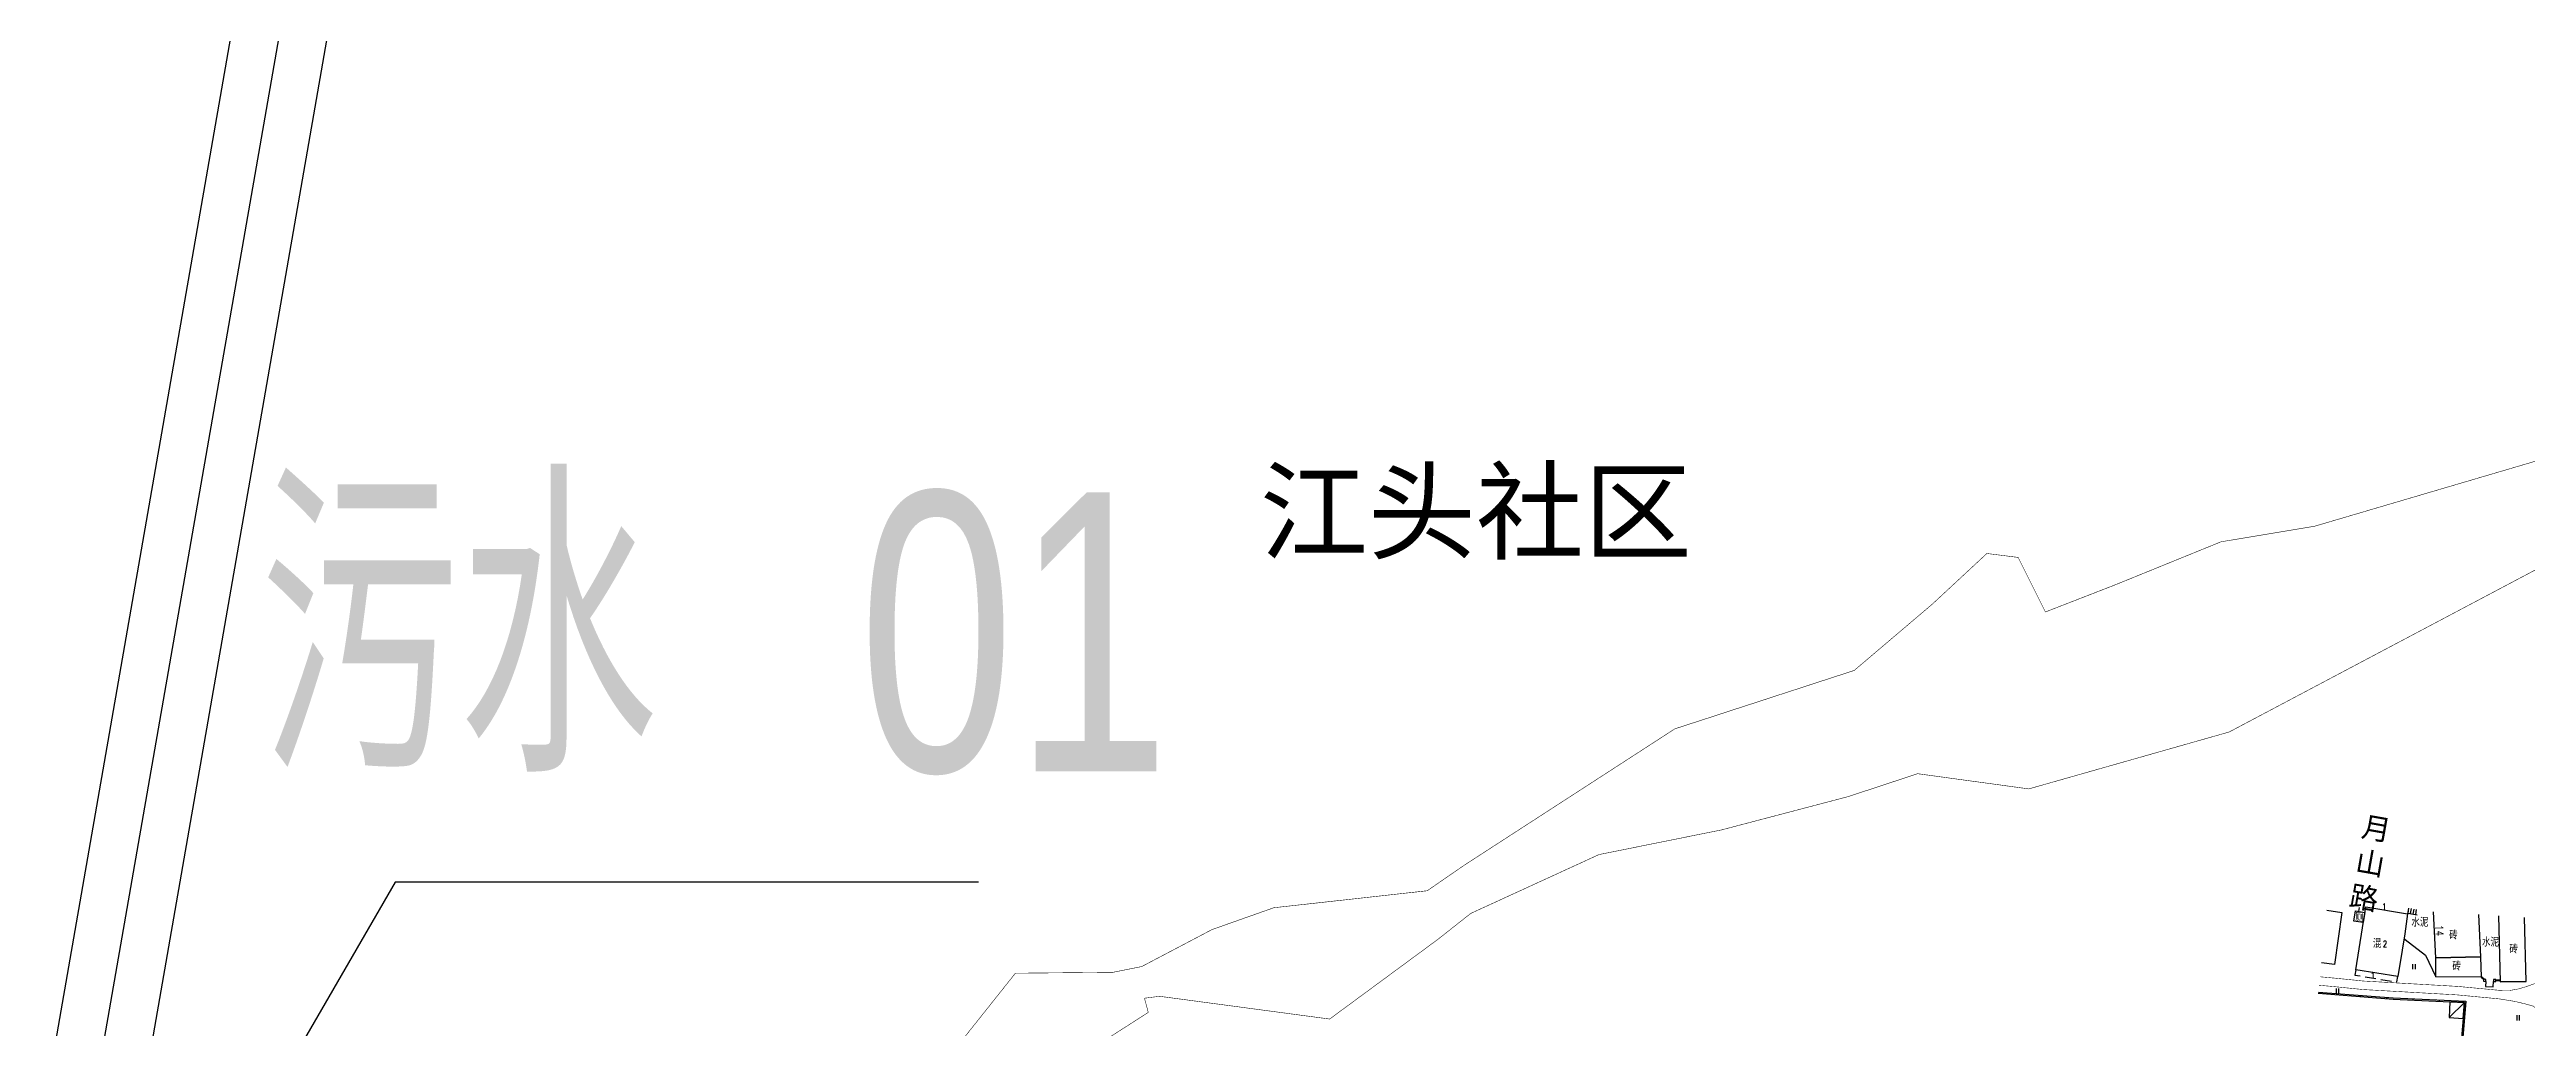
# Model space of a CAD drawing. Extents: x 529262 to 576451, y 2694391 to 2717535.
# Drawn here: x 562554.7 to 563023.8, y 2711034.4 to 2711219.7 of the extents above; entities that cross this region are included whole.
import ezdxf
from ezdxf.enums import TextEntityAlignment as Align
from ezdxf.xclip import XClip

# ---------------------------------------------------------------- set-up
doc = ezdxf.new("R2010")
doc.units = 0
doc.header["$XCLIPFRAME"] = 0
doc.linetypes.add('X2', pattern=[10, 8, -2])
doc.linetypes.add('X5', pattern=[3, 2, -1])
for name, color, linetype in [('DLDW', 8, 'Continuous'), ('DLSS', 4, 'Continuous'), ('DMTZ', 8, 'Continuous'), ('JMD', 8, 'Continuous'), ('PP-COM', 7, 'Continuous'), ('RD-中线', 40, 'Continuous'), ('RD-红线', 7, 'Continuous'), ('RD-路名', 7, 'Continuous'), ('ZBTZ', 8, 'Continuous'), ('ZJ', 7, 'Continuous'), ('地块名称', 1, 'Continuous'), ('河流', 4, 'Continuous')]:
    doc.layers.add(name, color=color, linetype=linetype)
doc.styles.add('_TCH_DIM', font='smsim.shx', dxfattribs={"width": 0.75, "bigfont": 'smfs.shx'})
doc.styles.add('HZ', font='rs.shx', dxfattribs={"width": 0.8, "bigfont": 'hztxt.shx'})
doc.styles.get("Standard").update_dxf_attribs({"font": '', "height": 2.5, "bigfont": 'smfs.shx'})
doc.styles.add('黑体', font='simhei.ttf')
doc.styles.get('Standard').set_extended_font_data('FangSong_GB2312')
doc.linetypes.add('10422', pattern='A,0.75,[150,AAA.SHX,S=0.5,R=0,X=0,Y=0.5],1.5,[177,AAA.SHX,S=1,R=0,X=0,Y=0.4],0.75', length=3)
doc.linetypes.add('1161', pattern='A,0,[149,AAA.SHX,S=0.15,R=0,X=0,Y=0],-1.6', length=1.6)

# ---------------------------------------------------------------- blocks, each defined once
blk = doc.blocks.new('A$C19FD0107')
at = {"layer": 'RD-中线', "color": 8}
blk.add_lwpolyline([(-8443.3, 16582.94), (-8439.38, 16604.62, 0.001572), (-8438.83, 16607.71), (-8376.75, 16963.68)], format="xyb", dxfattribs=at)
at = {"layer": 'RD-红线', "color": 8, "linetype": 'Continuous', "flags": 128}
for points in [[(-8442.57, 16638.66), (-8390.12, 16939.39)], [(-8424.84, 16635.53), (-8372.95, 16933.07)]]:
    blk.add_lwpolyline(points, dxfattribs=at)
at = {"layer": '河流', "color": 8, "const_width": 0.1}
for points in [[(-8220.43, 16573.98), (-8222.07, 16587.83), (-8233.04, 16599.33), (-8243.67, 16611.09), (-8258.6, 16626.72), (-8271.52, 16640.08), (-8260.37, 16654.1), (-8241.84, 16654.28), (-8236.45, 16655.36), (-8223.14, 16662.36), (-8211.44, 16666.5), (-8182.37, 16669.72), (-8175.38, 16674.54), (-8135.48, 16700.38), (-8101.49, 16711.45), (-8086.71, 16724), (-8076.37, 16733.6), (-8070.46, 16732.86), (-8065.29, 16722.52), (-8051.99, 16727.69), (-8032.03, 16735.81), (-8014.3, 16738.76), (-7957.7, 16755.43)], [(-8220.43, 16573.98), (-8222.07, 16587.83), (-8233.04, 16599.33), (-8243.67, 16611.09), (-8258.6, 16626.72), (-8271.52, 16640.08), (-8260.37, 16654.1), (-8241.84, 16654.28), (-8236.45, 16655.36), (-8223.14, 16662.36), (-8211.44, 16666.5), (-8182.37, 16669.72), (-8175.38, 16674.54), (-8135.48, 16700.38), (-8101.49, 16711.45), (-8086.71, 16724), (-8076.37, 16733.6), (-8070.46, 16732.86), (-8065.29, 16722.52), (-8051.99, 16727.69), (-8032.03, 16735.81), (-8014.3, 16738.76), (-7957.7, 16755.43)], [(-7960.99, 16736.57), (-8030.48, 16699.79), (-8068.43, 16689.01), (-8089.47, 16691.89), (-8102.72, 16687.53), (-8126.64, 16681.24), (-8149.84, 16676.57), (-8174.12, 16665.43), (-8180.35, 16660.51), (-8200.85, 16645.42), (-8233.05, 16649.73), (-8235.92, 16649.37), (-8235.2, 16646.68), (-8252.29, 16635.72), (-8251.21, 16633.38), (-8244.17, 16625.39), (-8226.55, 16605.45), (-8208.74, 16582.18), (-8205.72, 16571.41)], [(-7960.99, 16736.57), (-8030.48, 16699.79), (-8068.43, 16689.01), (-8089.47, 16691.89), (-8102.72, 16687.53), (-8126.64, 16681.24), (-8149.84, 16676.57), (-8174.12, 16665.43), (-8180.35, 16660.51), (-8200.85, 16645.42), (-8233.05, 16649.73), (-8235.92, 16649.37), (-8235.2, 16646.68), (-8252.29, 16635.72), (-8251.21, 16633.38), (-8244.17, 16625.39), (-8226.55, 16605.45), (-8208.74, 16582.18), (-8205.72, 16571.41)]]:
    blk.add_lwpolyline(points, dxfattribs=at)
blk = doc.blocks.new('gc121')
at = {"color": 8}
for p, q in [((-0.5, -1), (-0.5, 1)), ((0.5, -1), (0.5, 1))]:
    blk.add_line(p, q, dxfattribs=at)

msp = doc.modelspace()

# ---------------------------------------------------------------- linework, layer by layer
at = {"layer": 'Defpoints', "color": 1}
msp.add_lwpolyline([(562730.614, 2711061.947), (562620.154, 2711061.947), (562572.516, 2710979.565)], dxfattribs=at)
at = {"layer": 'DLDW', "color": 252, "linetype": 'Continuous', "flags": 128}
msp.add_lwpolyline([(562991.437, 2711056.508), (562993.229, 2711056.225), (562992.924, 2711054.295), (562991.132, 2711054.578)], close=True, dxfattribs=at)
at = {"layer": 'DLSS', "linetype": 'Continuous', "const_width": 0.1}
msp.add_lwpolyline([(562984.543, 2711042.426), (562987.476, 2711042.157), (562992.849, 2711041.614), (563010.652, 2711040.602), (563018.633, 2711039.848)], dxfattribs=at)
at = {"layer": 'DLSS', "linetype": 'X2', "const_width": 0.1}
msp.add_lwpolyline([(562984.709, 2711044.029), (562987.631, 2711043.761), (562992.976, 2711043.221), (563010.773, 2711042.209), (563018.785, 2711041.453)], dxfattribs=at)
at = {"layer": 'DLSS', "linetype": 'X2', "const_width": 0.1, "flags": 128}
msp.add_lwpolyline([(563018.785, 2711041.453), (563020.564, 2711041.418), (563022.221, 2711041.713), (563023.768, 2711042.155), (563025.599, 2711042.817)], dxfattribs=at)
at = {"layer": 'DLSS', "linetype": 'Continuous', "const_width": 0.1, "flags": 128}
msp.add_lwpolyline([(563018.633, 2711039.848), (563021.669, 2711039.356), (563023.51, 2711038.914), (563025.11, 2711038.471), (563026.058, 2711037.681)], dxfattribs=at)
at = {"layer": 'DMTZ', "linetype": '10422', "flags": 128}
msp.add_lwpolyline([(562992.054, 2711056.411), (562992.169, 2711057.138)], dxfattribs=at)
at = {"layer": 'JMD', "linetype": 'Continuous'}
for p, q in [((563001.473, 2711057.018), (563001.328, 2711056.086)), ((563001.328, 2711056.086), (563003.143, 2711055.774)), ((563001.966, 2711056.934), (563001.822, 2711056.001)), ((563002.458, 2711056.85), (563002.317, 2711055.916)), ((563002.951, 2711056.765), (563002.812, 2711055.831)), ((562987.361, 2711040.904), (562987.343, 2711040.664)), ((562992.346, 2711040.516), (562992.328, 2711040.276)), ((562992.378, 2711040.515), (562992.366, 2711040.365)), ((563015.417, 2711043.781), (563015.514, 2711043.894)), ((563018.514, 2711043.325), (563018.513, 2711043.475)), ((562997.331, 2711040.128), (562997.313, 2711039.889)), ((562997.362, 2711040.126), (562997.351, 2711039.976)), ((563002.324, 2711039.861), (563002.313, 2711039.621)), ((563007.319, 2711039.636), (563007.308, 2711039.396)), ((563009.161, 2711036.332), (563012.093, 2711039.18)), ((563012.152, 2711036.988), (563011.912, 2711037.008))]:
    msp.add_line(p, q, dxfattribs=at)
at = {"layer": 'JMD', "linetype": 'Continuous', "flags": 128}
for points in [[(562986.012, 2711056.619), (562988.833, 2711056.234), (562987.455, 2711046.335), (562984.982, 2711046.672)], [(562984.384, 2711040.895), (562998.589, 2711039.789), (563012.093, 2711039.18)], [(562984.409, 2711041.133), (562998.604, 2711040.029), (563012.353, 2711039.408)], [(563015.233, 2711044.137), (563015.922, 2711043.543)], [(563015.24, 2711043.933), (563015.682, 2711043.552)], [(563018.011, 2711043.321), (563018.849, 2711043.327)], [(563018.017, 2711043.471), (563018.846, 2711043.477)], [(563012.093, 2711039.18), (563010.973, 2711025.722), (563009.779, 2711010.002)], [(563012.353, 2711039.408), (563011.213, 2711025.703), (563010.016, 2711009.963)]]:
    msp.add_lwpolyline(points, dxfattribs=at)
at = {"layer": 'JMD', "linetype": 'Continuous'}
msp.add_lwpolyline([(563001.31, 2711055.971), (563000.759, 2711052.173), (563000.261, 2711049.046), (562999.436, 2711044.054), (562991.511, 2711045.35), (562993.394, 2711057.272)], close=True, dxfattribs=at)
at = {"layer": 'JMD', "linetype": 'X5', "flags": 128}
for points in [[(563001.406, 2711056.588), (563001.31, 2711055.971)], [(562991.511, 2711045.35), (562991.346, 2711044.344), (562999.271, 2711043.048), (562999.436, 2711044.054)]]:
    msp.add_lwpolyline(points, dxfattribs=at)
at = {"layer": 'JMD', "linetype": 'Continuous'}
for points in [[(563014.721, 2711055.794), (563015.106, 2711047.82), (563006.625, 2711047.639), (563006.625, 2711047.639), (563006.213, 2711056.301)], [(563023.764, 2711043.116), (563018.856, 2711043.067)]]:
    msp.add_lwpolyline(points, dxfattribs=at)
at = {"layer": 'JMD', "linetype": 'Continuous', "elevation": -972.014, "flags": 128}
msp.add_lwpolyline([(563018.548, 2711055.566), (563018.856, 2711043.067), (563023.764, 2711043.116), (563023.427, 2711055.275)], dxfattribs=at)
at = {"layer": 'JMD', "linetype": 'Continuous', "flags": 128}
for points, elevation in [([(563015.106, 2711047.82), (563015.24, 2711043.933), (563006.668, 2711044.024), (563006.625, 2711047.639)], -971.696), ([(563015.682, 2711043.552), (563015.668, 2711043.173), (563016.111, 2711043.157), (563016.124, 2711043.536)], -1109.458)]:
    msp.add_lwpolyline(points, close=True, dxfattribs=dict(at, elevation=elevation))
for points in [[(563017.576, 2711043.517), (563017.562, 2711043.138), (563018.004, 2711043.121), (563018.018, 2711043.5)], [(563009.161, 2711036.332), (563011.838, 2711036.11), (563012.093, 2711039.18), (563009.295, 2711039.306)]]:
    msp.add_lwpolyline(points, close=True, dxfattribs=at)
at = {"layer": 'ZBTZ', "linetype": '1161', "flags": 128}
for points in [[(563000.619, 2711051.299), (563000.846, 2711051.066), (563004.727, 2711048.103), (563006.669, 2711044.024)], [(563016.111, 2711043.157), (563016.082, 2711042.217), (563017.521, 2711042.147), (563017.562, 2711043.138)]]:
    msp.add_lwpolyline(points, dxfattribs=at)

# ---------------------------------------------------------------- block references
at = {"layer": 'PP-COM'}
ref = msp.add_blockref('A$C19FD0107', (570997.993, 2694390.603), dxfattribs=at)
XClip(ref).set_block_clipping_path([(-9366.4383134884, 14428.6043910822), (-3328.4480743363, 17452.7484863754)])
at = {"layer": 'ZBTZ', "linetype": 'Continuous', "xscale": 0.5, "yscale": 0.5}
for p in [(563002.577, 2711045.941, 137.796), (562988.065, 2711041.323), (563022.284, 2711036.268)]:
    msp.add_blockref('gc121', p, dxfattribs=at)

# ---------------------------------------------------------------- texts
at = {"layer": 'Defpoints', "color": 1, "style": '_TCH_DIM', "width": 0.75}
for s, p in [('污水', (562594.53, 2711082.947)), ('01', (562707.947, 2711082.947))]:
    msp.add_text(s, height=52.8692, dxfattribs=at).set_placement(p)
at = {"layer": 'DLDW', "color": 252, "linetype": 'Continuous', "style": 'HZ', "width": 0.8}
msp.add_text('厕', height=1.5, dxfattribs=at).set_placement((562992.181, 2711055.402), align=Align.MIDDLE)
at = {"layer": 'JMD', "linetype": 'Continuous', "style": 'HZ', "width": 0.8}
for s, p in [('1', (562996.502, 2711057.3)), ('2', (562996.613, 2711050.259)), ('1', (562994.305, 2711044.302))]:
    msp.add_text(s, height=1.2, dxfattribs=at).set_placement(p, align=Align.MIDDLE_LEFT)
for s, p in [('混', (562996.349, 2711050.291)), ('砖', (563010.806, 2711051.864)), ('砖', (563022.206, 2711049.209)), ('砖', (563011.411, 2711045.971))]:
    msp.add_text(s, height=1.5, dxfattribs=at).set_placement(p, align=Align.MIDDLE_RIGHT)
at = {"layer": 'RD-路名', "color": 7, "linetype": 'Continuous', "insert": (562993.069, 2711074.57), "char_height": 4, "width": 50.99419, "attachment_point": 1, "rotation": 349.95899, "style": '黑体'}
msp.add_mtext('月\\P山\\P路', dxfattribs=at)
at = {"layer": 'ZJ', "color": 8, "linetype": 'Continuous', "style": 'HZ', "width": 0.8}
for p in [(563003.632, 2711054.48), (563017.006, 2711050.71)]:
    msp.add_text('水泥', height=1.5, dxfattribs=at).set_placement(p, align=Align.MIDDLE)
msp.add_text('14', height=1.5, rotation=272.79343, dxfattribs=at).set_placement((563007.314, 2711052.79), align=Align.MIDDLE)
at = {"layer": '地块名称', "color": 1}
msp.add_text('江头社区', height=15, dxfattribs=at).set_placement((562783.917, 2711124.644))

doc.saveas('drawing.dxf')
